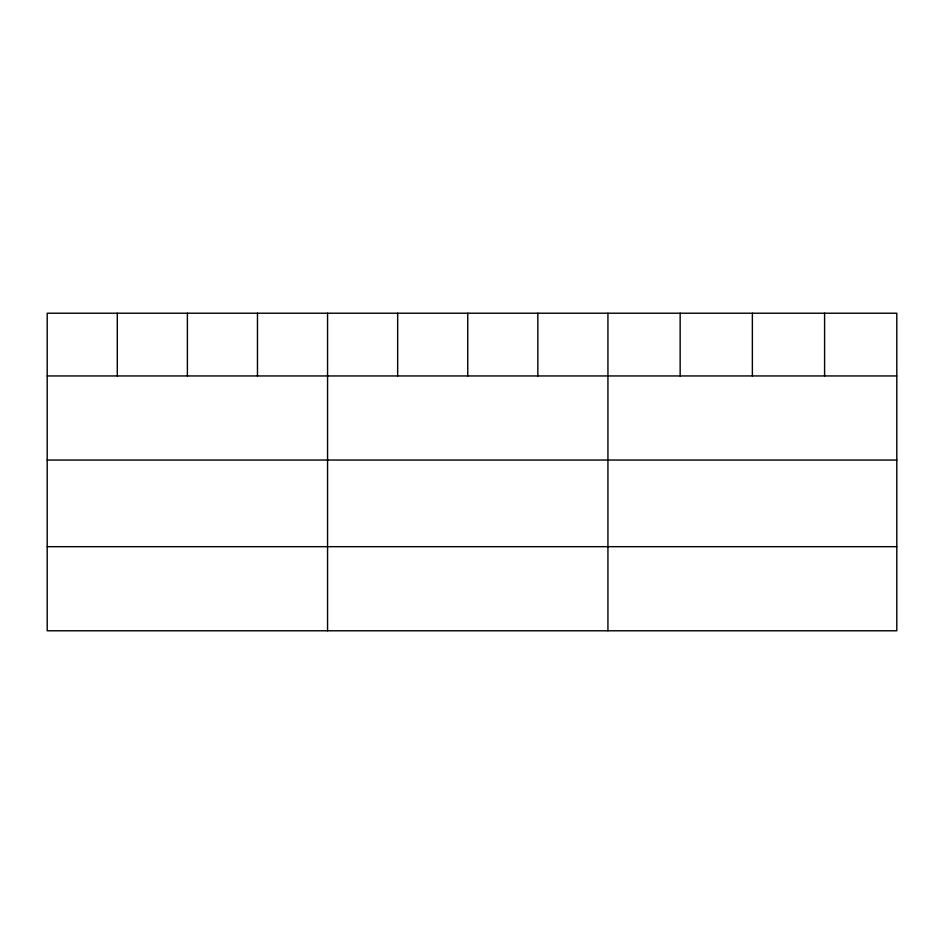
<?xml version="1.0" encoding="UTF-8"?>
<svg xmlns="http://www.w3.org/2000/svg" width="944" height="944" viewBox="0 0 944 944"><rect width="100%" height="100%" fill="white"/><g stroke="black" fill="none" stroke-linecap="round" stroke-linejoin="round"><path stroke-width="1.42" d="M896.8 460.047L896.8 313.219L47.2 313.219L47.2 630.781L896.8 630.781L896.8 460.047L47.2 460.047M47.2 375.948L896.8 375.948M47.2 546.682L896.8 546.682M824.584 313.219L824.584 375.948M752.368 313.219L752.368 375.948M680.152 313.219L680.152 375.948M607.936 313.219L607.936 630.781M537.844 313.219L537.844 375.948M467.752 313.219L467.752 375.948M397.66 313.219L397.66 375.948M327.568 313.219L327.568 630.781M257.476 313.219L257.476 375.948M187.384 313.219L187.384 375.948M117.292 313.219L117.292 375.948"/></g></svg>
